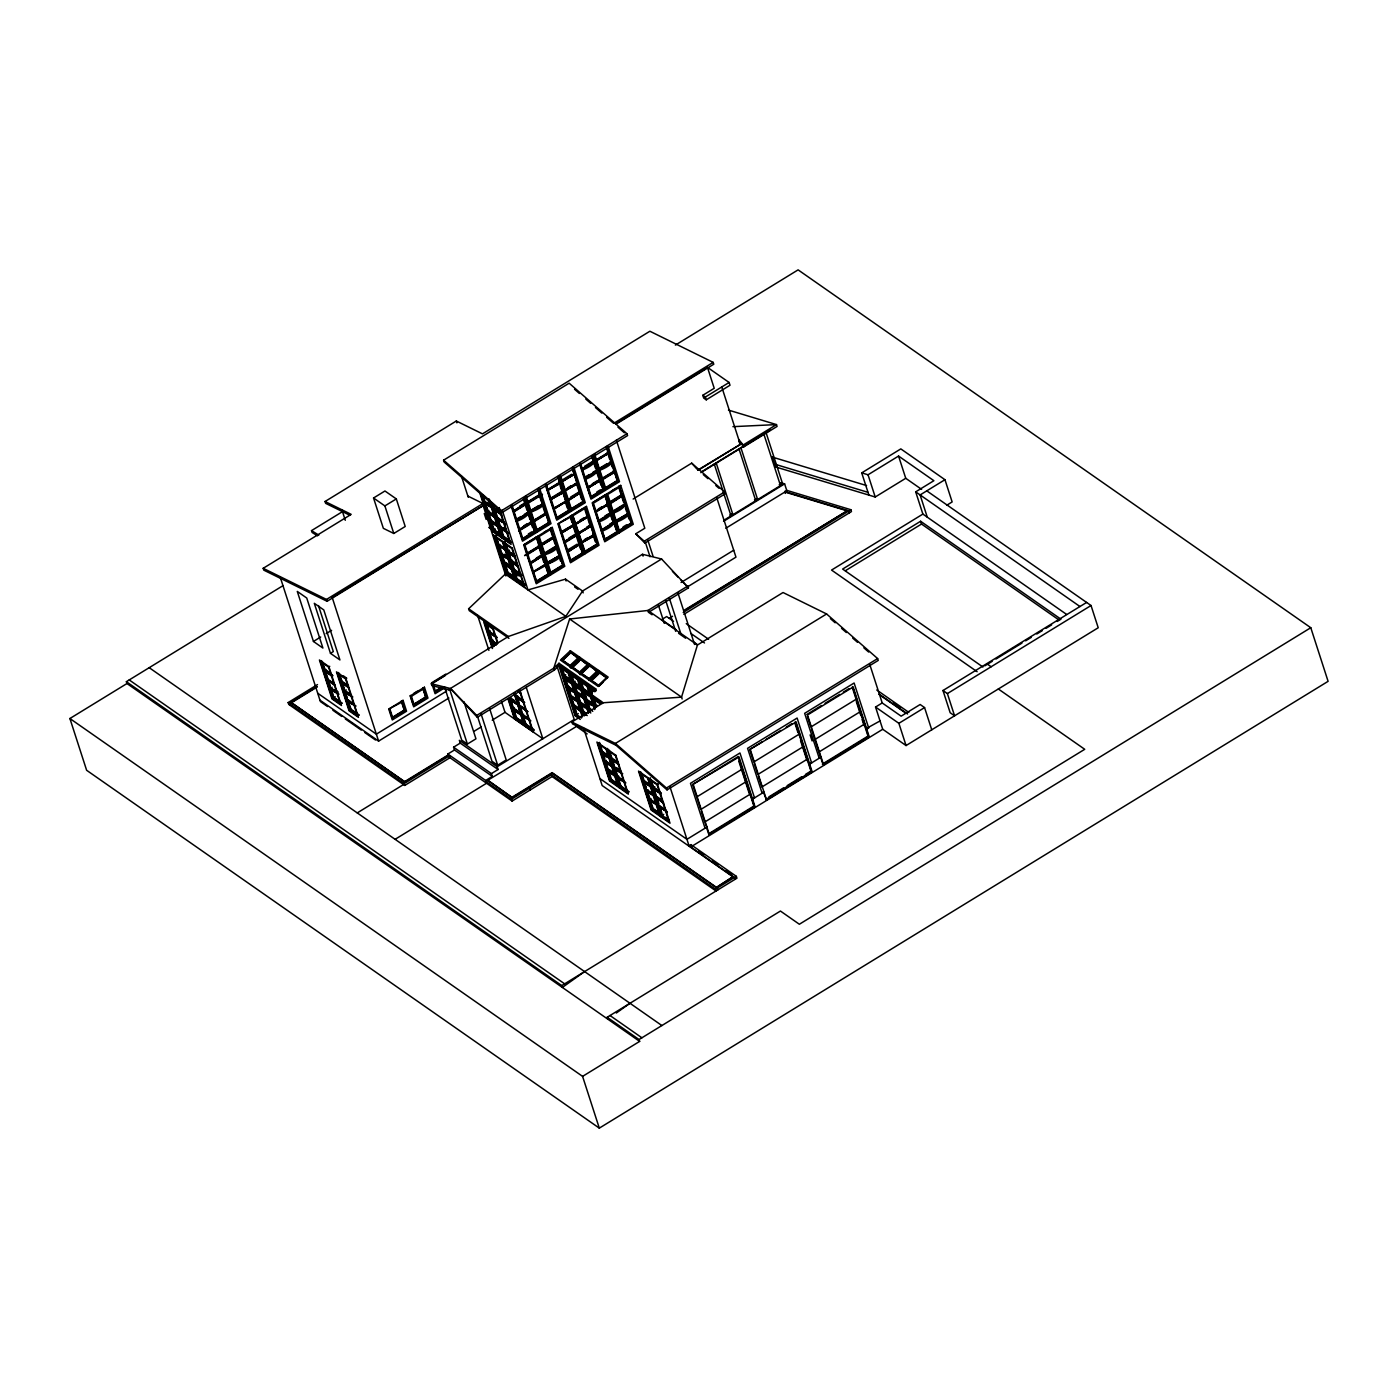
<?xml version="1.0" encoding="UTF-8"?>
<svg xmlns="http://www.w3.org/2000/svg" width="1398" height="1398" viewBox="0 0 1398 1398"><rect width="100%" height="100%" fill="white"/><g stroke="black" fill="none" stroke-linecap="round" stroke-linejoin="round"><path stroke-width="1.5" d="M486.958 517.347L487.011 513.258M451.012 690.332L431.895 685.597L431.3 683.744L450.418 688.48L477.312 717.296L554.359 670.061L553.765 668.209L569.615 618.999L681.542 697.13L603.254 702.757L571.869 721.997L572.464 723.849L616.029 745.291L667.056 789.887L878.241 660.415L877.629 658.563L826.602 613.967L783.037 592.525L697.427 645.02L681.542 697.13L682.137 698.983M431.3 683.744L508.348 636.509L565.823 616.361L582.547 591.022L642.486 554.29L661.586 559.008L688.48 587.824L648.532 612.324L647.938 610.472L687.886 585.972M508.959 638.362L469.221 610.629L468.627 608.777L505.29 574.089L565.823 616.361M570.139 651.94L570.734 652.779L562.503 660.572L561.891 659.716L570.139 651.94L579.349 659.105L576.081 656.815M596.334 690.734L595.723 688.882L558.99 663.246L553.765 668.209L476.701 715.444L477.312 717.296M554.359 670.061L559.602 665.099L558.99 663.246M561.891 659.716L570.104 665.448L578.335 657.654M579.803 657.305L569.877 666.689L570.908 668.139M576.186 661.097L578.929 658.493L570.559 652.534L562.328 660.328L570.699 666.287M579.244 661.289L572.394 667.772L571.363 666.322L579.593 658.545L588.226 664.854M571.957 667.178L580.187 659.384M571.363 666.322L579.558 672.054L587.789 664.26M589.257 663.893L579.349 673.294L580.362 674.727M580.153 672.892L588.383 665.099L580.013 659.14L571.782 666.933L580.153 672.892L579.558 672.054M589.047 665.133L589.641 665.99L581.411 673.766L580.817 672.927L589.047 665.133L597.68 671.459M580.817 672.927L589.012 678.642L597.243 670.865M588.803 679.882L598.728 670.498M599.113 672.578L590.882 680.372L590.271 679.533L598.501 671.739L607.309 678.31L598.938 672.351L590.707 680.127L599.078 686.103L603.185 682.207M592.682 679.673L599.532 673.189L598.501 671.739M590.271 679.533L598.466 685.247L606.715 677.471M595.723 688.882L590.498 693.845L603.254 702.757M584.591 971.593L562.363 987.442L561.769 985.59L126.379 681.682L283.078 585.605M616.308 1013.026L629.991 1003.275M349.919 515.285L325.647 503.35L325.052 501.498L456.325 421.008L482.467 433.869L649.878 331.239L713.172 362.379L713.784 364.231L616.064 424.136M317.591 535.853L312.103 532.481L311.509 530.628L342.894 511.388M373.546 498.003L384.957 490.995L396.316 498.929L405.21 526.487L393.799 533.477L383.349 528.339L373.546 498.003L384.887 505.919L393.799 533.477M467.876 496.08L482.974 503.507L483.568 505.36L327.097 601.297L263.803 570.157L263.191 568.304L351.195 514.359L325.052 501.498M443.585 460.187L569.143 383.192L626.986 433.729L627.58 435.582L502.022 512.577L444.18 462.039L443.585 460.187L501.428 510.724L502.022 512.577M384.887 505.919L396.316 498.929M675.391 345.096L798.101 269.866L1310.782 627.719L1328.1 681.333L599.305 1128.134L86.624 770.281L69.9 718.52L126.973 683.535L639.655 1041.388L582.582 1076.373L69.9 718.52M484.075 502.878L492.987 508.156L484.075 502.878L485.822 501.253M263.191 568.304L326.503 599.445L482.974 503.507M613.705 423.367L713.172 362.379M483.568 505.36L332.217 597.523L378.596 741.115L448.88 698.021M615.539 423.821L705.658 368.583M491.082 502.284L492.131 508.138L483.918 502.424M495.259 517.872L487.063 512.14L488.828 510.515M487.063 512.14L488.251 511.406L491.1 520.213L496.01 523.656M501.725 515.198L493.389 509.012L494.577 508.295L499.488 511.72M493.529 509.484L500.799 513.625M501.428 510.724L626.986 433.729M494.123 511.685L495.119 517.4L486.923 511.685M498.265 527.133L490.051 521.402L491.1 520.213M490.051 521.402L491.24 520.685M505.429 524.023L496.535 518.745L498.422 517.575M496.535 518.745L497.723 518.011L500.554 526.819M519.584 506.181L524.879 502.931L526.295 504.276L513.922 511.86M562.782 479.689L571.625 474.271M584.539 466.373L593.364 460.956C598.414 465.08 564.425 478.308 594.622 461.829M527.256 502.109L539.611 494.525L537.863 489.108M574.648 474.079L561.489 481.104L574.648 474.079L561.961 481.786L574.333 474.202L577.164 483.009L564.809 490.593L562.538 483.551M513.136 511.319L525.665 503.49L523.918 498.072M527.396 502.564L539.943 494.735L538.178 489.317M547.701 490.541L560.056 482.957L562.905 491.764L550.532 499.348L547.387 490.314L559.916 482.502L558.151 477.067M561.646 481.576L574.176 473.747L572.429 468.33M581.62 469.326L594.15 461.497L592.403 456.08M595.898 460.571L608.427 452.76L606.68 447.325M513.45 511.528L525.823 503.944L528.654 512.751L516.299 520.336M581.935 469.536L594.307 461.969L597.156 470.759L584.783 478.343M601.472 477.102L596.212 460.798L608.567 453.214L611.415 462.022L599.515 469.92M707.039 367.062L729.109 382.475L730.001 385.254L706.235 399.828L703.701 398.063L702.81 395.284L714.221 388.294L707.493 367.447M513.765 511.406L526.137 503.822M527.57 502.319C571.974 477.26 498.702 521.017 540.082 495.207L542.931 503.996C509.536 520.912 550.428 506.67 541.83 503.228L544.958 512.961L546.548 514.062L534.176 521.646L533.389 521.087L545.919 513.276L543.071 504.468M547.387 490.314L560.528 483.289L547.23 489.859L559.602 482.275L557.837 476.858M596.212 460.798L608.899 453.074L596.055 460.326M702.81 395.284L705.326 397.049L729.109 382.475M483.813 495.958L480.528 493.669L492.498 530.733L495.346 528.986M505.29 523.568L496.377 518.274M313.449 641.455L322.903 648.06L306.739 598.029L297.285 591.424L313.449 641.455L320.701 636.999M326.153 633.661L331.606 630.323M489.999 500.274L501.952 537.339L510.165 543.053L511.353 542.319L503.158 536.605L500.239 527.57L508.435 533.302L499.523 528.007L501.27 526.382M499.523 528.007L501.428 526.836M517.277 518.693L520.807 516.544M524.337 514.377L527.867 512.21C532.131 516.911 498.544 529.562 529.126 513.083M529.772 511.039L538.597 505.622M551.511 497.705L562.118 491.205M567.553 487.867L571.083 485.718M585.762 476.718L589.292 474.551M592.822 472.384L596.352 470.217C600.616 474.918 567.046 487.57 597.628 471.091M598.257 469.046L607.099 463.629M515.984 520.108L528.339 512.542L525.508 503.734M530.244 511.371L542.616 503.787L539.768 494.979M565.211 492.603L567.798 499.855L579.855 492.061L577.007 483.254L564.635 490.838L577.793 483.795L576.85 482.782L564.495 490.366L565.281 490.925M584.469 478.116L596.824 470.549L593.993 461.742M598.728 469.379L611.101 461.794L608.252 452.987M516.124 520.58L528.496 512.996L531.327 521.804L518.973 529.37M563.516 492.55L550.375 499.575L563.516 492.55L561.804 490.995M584.609 478.588L596.981 471.004L599.829 479.811L587.457 487.395L585.185 480.353M598.886 469.833L611.258 462.266L614.089 471.056L601.734 478.64L615.033 472.07L602.66 479.654L601.874 479.112L614.404 471.283L611.573 462.476M530.716 512.052L543.403 504.329M550.69 499.802L563.377 492.096M564.949 491.048L577.636 483.341M611.887 462.354C579.139 479.549 618.405 464.433 610.314 461.253L612.167 466.984M501.952 537.339L503.63 536.308L510.183 540.886M523.796 525.805L527.326 523.638M570.541 497.146L579.384 491.729L580.642 492.603L568.427 500.641M592.28 483.813L597.593 480.562M553.206 508.383L566.365 501.358L553.678 509.064L566.05 501.48L568.969 510.515L556.596 518.099L554.255 510.882M519.112 529.842L531.642 522.013L528.811 513.223M567.623 500.1L580.17 492.271L577.322 483.481M533.704 521.314L546.076 513.73L548.977 522.765L536.622 530.349L533.389 521.087M567.955 500.327L580.31 492.743L583.228 501.777L570.856 509.344M590.253 495.294L587.929 488.077L600.284 480.493L603.202 489.527L590.847 497.111M602.189 479.322L614.561 471.738L617.479 480.772L605.107 488.356L601.874 479.112M522.345 539.086L534.718 531.52L531.799 522.485C490.418 548.296 563.691 504.538 519.287 529.597M531.188 512.384L530.401 511.825L542.756 504.241L545.604 513.049L533.232 520.633L546.548 514.062M566.365 501.358L554.01 508.942L552.734 508.051M568.27 500.187L580.642 492.603M584.923 478.815L588.243 487.937L600.616 480.353L587.929 488.077M502.581 553.136L500.676 554.29L509.588 559.584L501.393 553.853L498.544 545.063L506.758 550.777L497.688 545.028L504.958 549.169M497.845 545.5L499.733 544.329M513.276 570.629C515.111 566.347 513.101 575.766 521.471 576.343L513.992 570.192L516.911 579.226L525.106 584.941L523.918 585.675L515.722 579.943L503.752 542.896L505.412 541.865M330.47 653.338L339.924 659.943L323.777 609.912L314.305 603.307L330.47 653.338L333.318 651.59L318.464 605.561M332.112 687.152L329.736 688.62L333.51 697.672L341.706 703.404L340.518 704.12L332.322 698.406L320.352 661.341L321.54 660.625L324.458 669.659L332.654 675.374M528.322 533.984L531.852 531.817M596.806 492.009L600.336 489.842M535.504 532.061L534.403 531.292L522.031 538.877L523.132 539.645L535.504 532.061L524.862 499.121M549.781 523.306L548.663 522.537L536.308 530.122L537.409 530.891L549.781 523.306L538.475 488.321M556.282 517.872L568.654 510.305L569.755 511.074L557.383 518.658L546.076 483.656M570.541 509.134L582.914 501.55L584.014 502.319L571.66 509.903L561.017 476.963M603.988 490.069L602.888 489.3L590.533 496.884L591.634 497.653L603.988 490.069L593.364 457.129M618.266 481.331L617.165 480.562L604.792 488.129L605.893 488.898L618.266 481.331L606.959 446.329M506.6 550.323L497.688 545.028M500.834 554.761L509.746 560.039L500.676 554.29M515.495 557.819L507.299 552.088L509.519 550.183M507.299 552.088L508.488 551.371L510.759 558.414M524.145 544.661L536.517 537.077L539.436 546.111L527.063 553.678L524.722 546.461M543.717 532.655L547.247 530.489M561.926 521.489L565.456 519.322M574.421 513.835L583.263 508.418M592.63 502.668L605.002 495.084L607.92 504.119L595.548 511.703L593.224 504.468M612.202 490.663L615.732 488.496M551.563 528.881L539.209 536.448L551.179 573.512L563.534 565.928L550.462 528.095L553.381 537.129L541.009 544.713M563.726 540.187L558.396 523.656L571.537 516.631L583.508 553.678L571.153 561.262L570.052 560.493L582.407 552.909L583.508 553.678M573.442 515.46L585.814 507.876L597.785 544.94L585.413 552.507L572.656 514.901M620.065 486.888L607.693 494.473L619.664 531.52L632.036 523.935L618.947 486.12L621.865 495.137L609.511 502.721M332.095 676.283L323.899 670.551L325.804 669.38M320.352 661.341L328.565 667.073L329.753 666.339M323.899 670.551L325.087 669.817L327.936 678.624L326.887 679.812L335.083 685.544M512.018 569.737L503.682 563.551L505.569 562.398L508.855 564.687M503.822 564.023L505.726 562.852M518.483 567.081L510.287 561.367L512.192 560.196M510.287 561.367L517.557 565.508M542.302 543.298L551.144 537.88M560.528 532.131L573.04 525.019M580.083 520.143L583.63 517.976M598.292 508.977L601.839 506.81M610.804 501.305L619.629 495.906M561 532.463L573.355 524.897L570.436 515.862M593.486 506.059L595.233 511.476L607.606 503.892L604.687 494.857M575.574 523.935L587.946 516.369L585.028 507.334M541.166 545.185L553.538 537.601L556.369 546.391L544.014 553.975C544.836 556.369 561.227 548.243 555.897 546.076L545.307 552.559M609.65 503.193L622.023 495.608L624.871 504.416L612.499 511.983M527.693 554.482C570.209 527.728 494.647 574.246 539.261 546.338L542.109 555.146L529.737 562.73M541.812 545.272L554.167 537.688L541.48 545.395L544.329 554.202M561.454 533.145L574.141 525.438L561.14 532.935L573.512 525.351L576.343 534.158L563.988 541.725L577.287 535.172L564.914 542.739L564.128 542.197L576.675 534.368L573.827 525.578M575.731 524.407L588.418 516.683L575.417 524.18L587.772 516.596L590.62 525.403L578.248 532.988L591.406 525.963L578.72 533.669L591.092 526.085L593.923 534.892L581.568 542.476L579.279 535.434M595.705 512.157L608.392 504.451L595.391 511.93L607.746 504.363L610.594 513.153L598.222 520.738L596.527 515.46M610.437 503.734L622.669 495.696L609.965 503.402L612.237 510.445M717.943 886.507L733.181 876.616L716.23 887.555L552.28 773.111L512.297 797.629L487.867 780.224L485.962 781.395L511.493 799.219L551.494 774.702L715.444 889.145L716.038 890.998L552.088 776.554L512.105 801.071L449.981 757.716L404.791 785.414L288.774 704.417L288.163 702.565L317.503 684.583M326.887 679.812L334.157 683.954M316.997 686.558L289.421 703.456L290.033 705.308M448.269 755.444L404.983 781.971L291.483 702.74L317.154 687.012M510.882 563.569L511.878 569.283L503.682 563.551M512.734 569.301L504.538 563.586L507.457 572.621L515.652 578.335L514.464 579.069L502.494 542.005L494.298 536.29L506.268 573.337L507.928 572.324L514.481 576.902M536.325 558.064L539.873 555.897M568.811 538.16L574.106 534.91M586.618 527.238L590.148 525.071L591.406 525.963M604.827 516.072L608.357 513.905M613.792 510.585L624.399 504.084C627.667 509.466 595.74 520.772 625.325 505.097L628.174 513.887L616.273 521.804M633.137 499.034L691.678 463.157L724.653 491.904L725.247 493.774L644.88 543.053L635.775 533.774L644.81 528.234L616.361 440.143M529.894 563.184L542.424 555.373L539.576 546.566M544.154 554.447L556.684 546.618L553.853 537.811M578.405 533.442L590.935 525.631L588.086 516.823M598.379 521.209L610.909 513.381L608.06 504.573M612.656 512.454L625.186 504.626L622.337 495.836M530.209 563.411L542.564 555.827L545.412 564.635L533.04 572.219L530.454 564.949M549.798 571.153L544.469 554.656L556.841 547.09L559.689 555.88C526.277 572.796 567.186 558.553 558.571 555.111L560.476 561M564.442 542.424L576.815 534.84L579.663 543.63L567.291 551.214L564.128 542.197M598.694 521.419L611.066 513.835L613.897 522.642L601.542 530.226L599.27 523.184M530.524 563.272L542.896 555.705L530.681 563.744M544.801 554.534L557.155 546.95M611.38 513.713C581.184 530.174 615.172 516.945 610.122 512.821M625.657 504.958L612.813 512.21M349.133 688.166L340.78 681.979L341.968 681.245L348.521 685.824M340.92 682.434L348.207 686.575M522.048 575.452L513.136 570.157M515.722 579.943L517.382 578.929L525.578 584.644M546.531 562.922L559.043 555.792M568.27 549.589L577.112 544.171M584.312 539.75L587.842 537.583M609.58 524.25L613.11 522.083C617.374 526.784 583.787 539.453 614.369 522.974M615.015 520.93L627.527 513.8M697.812 470.077L740.328 444.424L698.126 470.287M547.002 563.237L559.375 555.67L556.526 546.863L557.313 547.404M580.135 543.962L567.92 552.018L580.135 543.962L566.976 551.004L567.763 551.546M615.487 521.262L627.859 513.678L625.011 504.87L625.797 505.429M532.883 572.464L546.041 565.421M547.142 563.709L559.515 556.124L563.534 565.928M567.134 551.459L580.275 544.434M601.367 530.471L613.739 522.887L617.759 532.69L605.386 540.275L601.682 530.681M615.644 521.716L627.999 514.132L632.036 523.935M560.161 556.212L547.946 564.25M581.708 542.931L594.552 535.679L581.393 542.721L593.766 535.137L597.785 544.94M628.646 514.219C595.898 531.415 635.146 516.316 627.073 513.118L628.96 519.008M743.806 446.853L743.194 444.983L776.484 424.59L777.078 426.442L743.806 446.853L738.913 440.807L740.014 444.197M338.648 693.897L329.736 688.62M332.322 698.406L335.188 696.658M338.805 694.369L329.893 689.074M352.838 696.99L343.925 691.695L346.145 689.773M701.971 471.563L751.425 441.226M754.937 439.077L758.45 436.927M765.422 432.646L763.727 433.695L780.486 485.578L779.228 484.687M700.8 472.681L770.228 430.13M343.925 691.695L351.195 695.837M623.071 526.959L626.601 524.792M535.801 581.481L548.173 573.914L549.274 574.683L536.902 582.267L533.197 572.673M562.433 565.159L550.061 572.743L551.179 573.512M584.312 551.738L596.684 544.171M616.658 531.922L604.286 539.506L601.961 532.271M630.917 523.167L618.563 530.751L619.664 531.52M536.116 581.708L548.488 574.124L545.569 565.089M550.375 572.953L562.747 565.386L559.829 556.352M604.6 539.715L616.972 532.131L614.054 523.097M618.877 530.978L631.232 523.394L628.314 514.359M346.914 700.957L355.826 706.252L346.756 700.503L347.945 699.769L351.23 702.058M492.638 647.956L484.652 623.246L485.84 622.529L489.125 624.819M355.669 705.78L346.756 700.503M347.63 700.52L350.548 709.555L358.744 715.287L357.556 716.003L345.586 678.956L337.39 673.242L349.36 710.289L351.02 709.275L359.216 714.99M496.674 644.251L491.746 640.826L488.916 632.018L497.111 637.733L488.199 632.455L489.947 630.83M484.652 623.246L492.847 628.978L494.036 628.244M488.199 632.455L490.104 631.284M635.775 533.774L644.268 541.201L724.653 491.904M496.954 637.278L488.042 631.983M496.115 645.16L491.187 641.717L492.935 640.092M491.187 641.717L493.092 640.546M413.843 693.356L417.39 691.189M445.84 674.081L431.58 682.836L435.093 693.705L444.005 688.253M391.562 716.091L389.221 708.873L402.379 701.831L405.298 710.866L392.139 717.89L404.511 710.324L401.593 701.289M412.655 702.757L410.313 695.522L411.414 696.291L423.786 688.707L426.705 697.742L414.332 705.326L413.231 704.557L425.604 696.973L426.705 697.742M432.821 683.168L445.193 675.584M391.824 717.681L404.197 710.097L405.298 710.866M441.698 687.1L434.638 691.433L435.739 692.202L444.581 686.785M434.953 691.661L442.013 687.327M723.989 520.196L782.723 484.197L765.964 432.314M661.586 559.008L450.418 688.48L476.701 715.444M446.644 691.066L376.359 734.16L317.713 693.233M723.57 521.297L784.61 483.865L787.301 492.201M785.327 493.407L784.732 491.554L786.707 490.349L850.858 509.711L851.452 511.563L683.832 614.351M725.789 528.252L784.872 492.026L847.223 510.847L683.797 610.489M681.088 582.477L733.723 550.2M868.892 495.102L861.71 472.874L900.819 448.898L944.961 479.706L952.143 501.934L946.673 505.29M861.71 472.874L868.036 474.778L898.565 456.063L933.881 480.702L915.69 491.851L922.872 514.097L1066.657 614.456M686.96 587.195L735.96 557.155L716.772 497.74M515.128 695.418L523.691 724.583L533.861 730.735L532.673 731.469L515.023 719.149L508.365 698.528M521.122 713.941L512.926 708.227L510.078 699.419L518.274 705.151L509.204 699.402L511.109 698.231L514.394 700.52M509.361 699.856L511.109 698.231M523.097 701.342L515.827 697.2L524.739 702.495M572.271 681.403L571.083 682.137L568.165 673.102L559.969 667.388L562.887 676.422L565.736 674.675M473.957 731.364L481.261 726.89M492.218 720.18L505.01 712.333L542.843 738.738L526.225 687.274M520.545 714.85L512.35 709.136L514.115 707.493M569.423 673.993L577.619 679.708L580.537 688.742L572.341 683.028L569.423 673.993L570.611 673.259L573.529 682.294L580.083 686.872M512.35 709.136L513.538 708.402M578.737 717.611L575.452 715.322L563.481 678.275L565.141 677.244L568.06 686.278L574.613 690.857M519.532 706.025L527.728 711.757L519.532 706.025L522.38 714.832L528.933 719.411M453.581 747.196L460.239 743.107L498.072 769.512L491.414 773.601L453.581 747.196L454.49 749.975L492.323 776.379L485.665 780.468L447.832 754.046L454.49 749.975M661.673 619.611L666.671 616.553L673.539 621.359M669.223 618.318L672.56 616.273M685.806 609.808L847.223 510.847M445.088 688.655L461.724 740.119L467.386 744.068L475.949 738.826L463.979 701.779M288.163 702.565L404.197 783.562L449.387 755.864L449.981 757.716M683.22 612.499L850.858 509.711M357.259 812.902L403.533 784.54L402.939 782.688L448.129 754.972L449.387 755.864M777.148 467.404L875.218 497.006L905.747 478.291L921.631 489.387M572.341 683.028L575.19 681.263M521.384 720.861L515.984 717.716L524.18 723.448M527.588 711.285L518.675 706.007L519.864 705.274L526.417 709.852M566.872 687.012C590.113 700.748 559.392 686.837 568.934 686.313M563.481 678.275L571.677 683.989L572.865 683.255M515.023 719.149L516.212 718.415L523.691 724.583M523.568 714.098L521.664 715.269L530.576 720.547M567.029 687.466L568.217 686.75M578.877 680.599L580.065 679.865L582.983 688.899L591.179 694.614L589.991 695.348L581.795 689.616L578.877 680.599L587.073 686.313L589.991 695.348M582.914 715.759L572.935 684.88L574.124 684.146L577.042 693.181L585.238 698.895L576.326 693.618L578.23 692.447L581.516 694.736M578.213 702.46L569.86 696.274L571.048 695.54L575.976 698.983M570.017 696.746L571.205 696.012M581.795 689.616L583.473 688.602L590.026 693.181M587.073 686.313L588.278 685.579M525.928 724.042L533.634 730.053M530.733 721.019L521.821 715.724L523.009 715.007L526.137 724.723L532.708 729.302M572.935 684.88L581.131 690.595L582.319 689.861M576.326 693.618L578.388 692.919M581.201 711.722L572.865 705.536L574.054 704.802L580.607 709.38M573.005 706.007L574.194 705.274L576.535 712.491M579.331 702.879C600.493 715.357 575.679 704.942 580.519 702.146L587.073 706.724M576.483 694.072L585.395 699.367L577.199 693.635L580.03 702.443L586.601 707.021M579.471 703.334L580.659 702.617M594.901 691.765L588.348 687.187L591.267 696.221L592.455 695.488M944.961 479.706L920.111 494.944L927.276 517.173M585.797 700.223C588.156 697.567 585.343 704.54 593.993 705.938L594.709 705.501M595.181 708.367L591.861 698.074L593.521 697.06M575.452 715.322L578.3 713.574M585.745 714.902L582.459 712.613L584.364 711.442M599.462 701.953L600.651 701.219M582.459 712.613L583.648 711.879L584.818 715.496M477.365 715.951L491.991 761.246L497.671 765.195L506.216 759.953L489.597 708.489M590.69 708.314L588.785 709.485L590.777 713.032M460.239 743.107L459.348 740.328L497.181 766.733L574.229 719.498L556.998 666.164M597.628 705.361L596.107 706.846M487.867 780.224L576.483 726.453L587.177 733.915M922.872 514.097L831.548 570.069L977.132 671.704M395.092 839.324L486.556 783.247L485.665 780.468M1057.22 621.463L1060.942 619.192L920.618 521.262L842.627 569.073L982.934 667.021M845.371 570.716L921.527 524.04L1058.286 619.489M616.273 776.414L608.078 770.7L610.996 779.735L619.192 785.449L618.003 786.183L609.808 780.451L597.837 743.404L599.026 742.67L601.944 751.705L608.497 756.283M512.14 797.175L552.123 772.657L717.349 887.975L717.943 889.827M601.227 752.141C603.587 749.485 600.773 756.475 609.423 757.873L610.14 757.436M597.837 743.404L606.033 749.118L607.221 748.402M826.602 613.967L615.417 743.439L571.869 721.997M613.285 767.153L604.373 761.875L606.12 760.25M604.373 761.875L605.561 761.141L608.392 769.949L616.588 775.663M619.034 764.933L610.681 758.747L617.951 762.889M610.839 759.201L612.027 758.485L614.299 765.527M615.557 776.851L607.204 770.665L609.109 769.512L612.394 771.801M607.361 771.137L608.549 770.403M622.739 773.758L613.827 768.481L615.732 767.31M613.827 768.481L621.096 772.622M609.808 780.451L611.468 779.437L618.021 784.016M627.457 792.788L615.487 755.724L607.291 750.01L619.262 787.057L627.457 792.788L628.646 792.054L620.45 786.34L617.532 777.305L625.727 783.02L616.815 777.742L618.563 776.1M616.815 777.742L618.72 776.572M625.57 782.565L616.675 777.271M619.262 787.057L620.922 786.043L629.117 791.757M651.188 787.371L642.835 781.202L650.122 785.327M642.993 781.657L650.262 785.798M648.917 779.053L657.112 784.785L669.083 821.832L660.87 816.117L648.917 779.053L650.577 778.039M654.893 796.213L645.981 790.919L647.886 789.748M645.981 790.919L653.25 795.06M660.642 793.977L652.447 788.262L654.823 786.794M657.112 784.785L658.301 784.051M652.447 788.262L653.635 787.528L656.483 796.336L661.394 799.761M616.029 745.291L615.417 743.439L666.462 788.035L877.629 658.563M659.611 815.226L647.641 778.179L639.445 772.447L651.416 809.512L659.611 815.226L660.8 814.51L652.604 808.778L649.686 799.743L657.881 805.475L648.969 800.18L650.734 798.555M648.969 800.18L650.874 799.027M663.648 803.238L655.452 797.524L656.483 796.336M655.452 797.524L662.722 801.666M763.36 791.652L762.155 793.313L747.581 748.314L797.122 718.048L811.626 762.976L809.023 763.658M657.742 805.003L648.829 799.726M651.416 809.512L653.076 808.481L661.289 814.213M746.41 781.499L700.748 809.494L692.674 784.488L738.319 756.493L754.483 806.524L708.821 834.501L706.916 828.612M799.446 734.002L753.784 761.997L749.747 749.485L762.522 741.656M766.174 739.42L780.783 730.455M786.27 727.1L791.757 723.745M806.821 714.5L821.43 705.536M825.082 703.299L839.691 694.352M843.344 692.115L848.831 688.742M667.353 812.081L658.283 806.331L665.553 810.473M692.674 784.488L739.035 756.982L755.112 806.961L708.821 834.501M749.747 749.485L796.109 721.997L812.186 771.958L766.523 799.953L763.99 793.61M658.441 806.786L659.629 806.052L661.953 813.286M667.196 811.609L658.283 806.331M660.87 816.117L663.735 814.37M696.711 796.982L742.373 769.005M856.52 699.017L810.857 727.012L807.397 716.283M803.483 746.515L757.821 774.509L754.361 763.78M814.894 739.507L860.556 711.512M926.769 490.855L1091.034 605.526L1098.216 627.754L906.061 745.553L882.732 729.267L875.55 707.039L882.208 702.949L901.133 716.16L920.146 704.505L924.567 707.58L931.75 729.808M750.446 794.012L704.784 822.007L701.324 811.277M807.52 759.027L761.858 787.004L758.398 776.292M818.931 752.019L864.593 724.024M706.916 827.074L686.942 839.324L599.917 778.581M752.578 799.079L763.99 792.089M809.652 764.094L821.063 757.087L807.52 714.99L853.182 686.995L869.259 736.973L822.968 764.531L868.63 736.536L852.483 686.505M866.096 728.655L880.041 720.931M819.158 758.258L821.133 757.139L823.597 764.968M866.795 729.162L868.7 727.991L854.108 683.01L804.654 713.33L819.245 758.31M561.769 985.59L736.938 878.189L736.344 876.336L690.927 844.637L689.022 845.807L734.439 877.507L735.033 879.359M710.027 832.946L753.854 806.069L755.112 806.961M768.917 796.843L783.527 787.878M787.179 785.641L801.805 776.676M805.458 774.44L810.927 771.084L812.186 771.958M822.339 764.094L868.001 736.099L869.259 736.973M942.986 690.507L947.39 693.583L954.572 715.811L950.168 712.735L942.986 690.507L1086.613 602.433M765.894 799.516L811.556 771.521L795.41 721.508M984.786 665.867L992.213 661.324M995.935 659.035L1021.938 643.097M1025.643 640.826L1031.217 637.401M1036.792 633.993L1042.366 630.585M1046.071 628.296L1051.645 624.889M882.732 729.267L691.538 846.489L690.927 844.637M875.55 707.039L898.879 723.325L924.567 707.58M947.39 693.583L1091.034 605.526M715.444 889.145L736.344 876.336M607.763 1019.125L607.169 1017.272L780.434 911.042L799.359 924.253L1084.726 749.293L998.329 688.987M607.169 1017.272L639.061 1039.535L1310.782 627.719M583.158 592.874L582.547 591.022L565.526 579.139L527.99 589.939L502.214 510.13M569.615 618.999L647.938 610.472L697.427 645.02M732.919 426.67L776.484 424.59L728.445 410.086M772.727 457.216L866.568 485.56M774.16 463.996L867.983 492.323M780.521 482.625L784.61 483.865M784.732 491.554L848.883 510.934L849.477 512.786M311.509 530.628L318.814 535.119M915.69 491.851L1079.955 606.522M756.388 498.684L757.646 499.575L740.888 447.692M754.483 499.855L755.741 500.729L739 448.863M986.743 663.666L991.147 666.759M731.661 513.852L732.919 514.726L716.16 462.86M729.756 515.023L731.014 515.897L714.256 464.014M607.326 451.973L608.899 453.074M609.039 453.546L607.466 452.445L609.738 459.488M610.454 461.707L612.044 462.808M614.875 471.615L613.303 470.514L615.033 472.07M593.521 461.41L594.779 462.301M597.767 471.563L596.195 470.462L598.466 477.504M600.616 480.353L599.043 479.252L600.93 485.141M622.669 495.696L621.394 494.822L622.809 496.15M599.183 479.724L600.756 480.825M574.805 474.534L574.019 473.992L576.85 482.782M627.213 513.59L628.803 514.691M876.738 689.983L908.875 712.421M893.409 703.054L900.557 708.035M608.392 504.451L606.819 503.35L608.549 504.905M576.535 482.922L577.793 483.795M879.132 694.142L907.582 713.994M879.29 694.614L905.939 713.225M610.279 513.293L611.538 514.167M579.523 492.183L580.782 493.075M560.388 482.817L558.798 481.716L560.528 483.289M612.953 522.328L614.526 523.429M595.233 511.476L596.177 512.489M586.845 515.582L588.418 516.683M566.522 501.812L565.736 501.27L568.654 510.305M588.558 517.155L586.985 516.054L585.08 510.165M591.564 526.417L590.777 525.875L593.608 534.665L581.253 542.249L582.04 542.808M551.004 499.663L550.218 499.121L562.59 491.537L559.742 482.729M571.537 516.631L570.751 516.072L573.669 525.106L561.786 533.022M538.824 493.966L540.414 495.067M540.554 495.539L538.981 494.438L541.253 501.48M594.395 535.224L592.822 534.123L594.552 535.679M576.046 524.267L575.26 523.726L587.632 516.142L585.29 508.907M574.141 525.438L572.568 524.337L575.714 534.071L577.287 535.172M572.726 524.809L574.298 525.91M541.97 503.699L543.542 504.8M575.557 533.599L577.147 534.7M544.818 512.507L546.391 513.608M526.295 504.276L524.879 502.931M529.283 513.538L527.71 512.454L529.982 519.479M686.261 623.648L708.611 639.253M532.131 522.345L530.541 521.244L532.446 527.133M554.167 537.688L552.909 536.797L554.324 538.143M530.698 521.716L532.271 522.817M690.734 633.364L704.505 642.958M662.547 620.258L676.3 629.869M693.513 641.874L696.938 644.268M648.532 612.324L652.062 614.788M678.589 633.294L685.649 638.239M487.465 502.389L490.75 504.678M486.749 502.826L490.034 505.115M492.83 507.701L484.634 501.987L482.31 494.752M500.659 513.153L494.106 508.575L492.341 503.158M493.389 509.012L501.585 514.744M558.728 555.583L560.301 556.684M539.908 546.426L538.317 545.325L540.047 546.898M496.307 516.666L488.112 510.952L485.263 502.144M504.119 522.136L497.566 517.557L494.717 508.75M495.836 516.963L487.622 511.249L484.791 502.441M503.647 522.415L497.094 517.837L494.245 509.047M495.975 517.435L487.78 511.703L490.628 520.51L498.824 526.225M503.804 522.887L497.234 518.309L500.082 527.116L508.278 532.83L499.366 527.553M502.913 527.518L506.198 529.807M541.638 554.814L542.896 555.705M541.777 555.286L543.036 556.159M502.197 527.955L505.482 530.244M498.964 526.697L490.768 520.965L493.686 529.999L501.882 535.731M489.912 520.947L498.107 526.662M544.626 564.076L545.884 564.967M500.729 534.281L494.158 529.702L491.834 522.485M527.535 554.01L526.749 553.468L539.121 545.884L536.203 536.849M574.63 586.933L578.038 589.309M488.741 527.378L490.628 528.706M492.498 530.733L500.694 536.448L488.723 499.401M503.752 542.896L511.948 548.61L523.918 585.675M498.876 544.294L505.429 548.872M514.901 555.478L508.33 550.899L506.006 543.682M514.412 555.775L507.858 551.196L504.94 542.162M514.569 556.229L508.016 551.651L510.847 560.458L517.417 565.037M507.142 551.633L515.338 557.348M533.512 572.551L532.725 571.992L545.098 564.408L542.249 555.618M504.224 554.272L507.509 556.561M503.507 554.709L508.435 558.134M511.336 560.161L516.246 563.604M510.148 560.895L518.343 566.627M513.066 568.549L504.87 562.835L502.022 554.027M520.877 574.001L514.324 569.423L511.476 560.633M512.577 568.846L504.381 563.114L501.55 554.324M520.406 574.298L513.852 569.72L511.004 560.93M506.268 573.337L514.464 579.069M597.855 671.704L589.484 665.745L581.253 673.539L589.012 678.642M587.177 664.557L579.593 658.545M594.989 670.026L598.274 672.316M751.949 798.642L754.553 797.978L739.961 752.98L690.49 783.317L705.081 828.298L706.986 827.127L705.291 823.544M559.602 665.099L594.569 689.529M595.303 691.328L559.043 666.025L575.12 715.811L580.275 719.411M564.547 675.391L571.1 679.97M580.572 686.575L574.001 681.997L571.677 674.78M468.627 608.777L508.348 636.509M570.629 680.267L564.076 675.688L561.157 666.654M591.092 695.697L602.258 703.491M562.887 676.422L571.083 682.137M591.267 696.221L601.245 703.072M562.555 676.912L600.389 703.316M591.861 698.074L600.057 703.806M495.801 635.845L489.23 631.267L486.312 622.232M584.084 697.462L577.514 692.884L574.613 683.849M593.538 704.068L586.985 699.489L584.067 690.455M495.311 636.125L488.758 631.546L485.84 622.529M575.784 692.29L567.588 686.575L564.67 677.541M593.067 704.365L586.513 699.786L583.595 690.752M575.941 692.761L567.745 687.03L570.576 695.837L578.772 701.551M585.937 700.678L594.849 705.973L586.653 700.241L589.502 709.048L592.769 711.337M497.146 643.954L492.236 640.529L489.387 631.721M495.189 643.569L491.904 641.28L493.616 646.558M577.287 700.887L570.734 696.309L573.564 705.099L580.135 709.677M586.741 707.475L580.187 702.897L583.036 711.704L586.304 713.994M491.048 641.263L495.958 644.688M569.86 696.274L578.056 702.006M586.793 713.696L583.508 711.407L581.236 704.365M580.275 710.149L573.722 705.571L576.64 714.605L581.551 718.03M572.865 705.536L581.061 711.267M582.319 712.141L587.23 715.566M517.61 690.909L520.877 693.198M517.749 691.363L521.035 693.653M608.969 755.986L602.416 751.408L599.497 742.39M618.423 762.592L611.87 758.013L609.545 750.796M650.594 785.047L644.041 780.468L641.699 773.234M660.048 791.652L653.495 787.074L651.153 779.839M661.219 793.085L653.023 787.354L650.105 778.319M618.108 763.343L611.538 758.764L614.386 767.572L620.939 772.15M661.359 793.54L653.163 787.825L656.011 796.615L662.565 801.194M610.681 758.747L618.877 764.461M642.835 781.202L651.049 786.917M652.307 787.79L660.503 793.522M601.367 752.613L610.279 757.891L602.084 752.176L604.932 760.966L611.485 765.545M516.876 696.012L523.429 700.59M522.957 700.887L516.386 696.309L515.25 692.779M523.883 702.46L515.687 696.746L517.732 696.029M617.217 767.991L620.502 770.281M605.404 760.687L611.957 765.248M614.858 767.275L621.428 771.853M647.029 789.73L653.582 794.309M653.111 794.606L646.558 790.027L644.268 782.985M611.642 766.017L605.072 761.438L607.92 770.228L616.116 775.96L607.204 770.665M604.216 761.403L612.411 767.135L611.415 761.403M613.67 768.009L621.865 773.741M645.841 790.464L654.037 796.178M655.295 797.052L663.491 802.784M510.41 698.668L518.606 704.4M509.921 698.965L518.116 704.679L509.204 699.402M525.945 710.149L519.392 705.571L516.544 696.763M624.417 781.115L617.864 776.537L615.015 767.747M656.571 803.57L650.018 798.992L647.169 790.185M659.472 805.597L666.042 810.176M623.945 781.412L617.374 776.834L614.543 768.044M656.099 803.867L649.546 799.289L646.697 790.482M665.71 810.927L659.157 806.349L662.075 815.384L668.628 819.962M519.951 712.508L513.398 707.93L510.55 699.14M522.852 714.535L529.405 719.114M521.262 714.413L513.066 708.699L516.212 718.415M529.091 719.865L522.52 715.287L525.665 725.02M512.21 708.664L520.406 714.395M665.815 817.376L669.1 819.665M529.195 726.331L534.123 729.756M516.683 718.118L523.236 722.696M698.511 851.365L703.753 855.034M712.491 861.116L717.733 864.785M726.453 870.867L731.696 874.536M733.321 877.088L602.154 785.536L583.613 728.131M402.379 701.831L401.278 701.062L404.197 710.097M343.489 675.933L346.774 678.222M488.007 780.678L512.297 797.629M331.501 673.941L324.948 669.362L322.606 662.128M348.05 686.121L341.496 681.542L338.578 672.508M332.811 675.846L324.616 670.114L327.464 678.921L334.017 683.5M323.759 670.096L331.955 675.811M340.78 681.979L348.976 687.694M344.957 690.507L351.51 695.086M351.038 695.383L344.485 690.804L342.213 683.762M326.748 679.358L334.943 685.072M343.768 691.241L351.964 696.955M334.926 689.738L338.194 692.027M330.924 687.886L337.477 692.464M337.005 692.761L330.452 688.183L327.604 679.376M354.026 704.644L347.473 700.066L344.624 691.259M330.592 688.637L337.163 693.216M334 697.392L342.195 703.107M349.36 710.289L357.556 716.003M319.95 700.171L378.596 741.115M327.516 706.532L320.404 701.569L280.229 577.164M332.846 710.254L341.724 716.44M345.289 718.922L361.278 730.088M364.826 732.569L375.503 740.014M291.483 702.74L404.983 781.971M149.202 667.685L661.883 1025.538M129.228 679.935L564.617 983.825M610.017 1015.525L641.909 1037.788M696.99 469.116L691.678 463.157M703.264 474.586L707.982 478.693M715.828 485.543L718.974 488.286M574.561 389.256L579.384 393.467M585.814 399.094L590.638 403.306M595.461 407.517L601.874 413.126M606.697 417.338L613.128 422.947M617.951 427.159L624.364 432.786M830.395 618.598L835.183 622.792M841.561 628.366L846.332 632.543M852.71 638.117L857.498 642.294M863.877 647.868L868.665 652.045M672.421 571.345L678.257 577.339M681.176 580.345L688.48 587.824M738.721 439.461L743.194 444.983M920.618 521.262L921.527 524.04M898.565 456.063L905.747 478.291M868.036 474.778L875.218 497.006M898.879 723.325L906.061 745.553M869.748 664.399L882.208 702.949M852.5 688.061L868.001 736.099M856.31 701.586L860.836 715.584M862.129 719.586L864.069 725.597M772.203 456.674L775.558 467.054M721.77 386.984L740.328 444.424M705.326 397.049L706.235 399.828M811.434 728.795L822.339 762.557M810.089 734.894L812.098 740.94M795.41 723.063L810.927 771.084M794.711 722.574L797.943 732.569M800.53 740.573L806.995 760.582M750.446 749.992L766.523 799.953M738.983 760.058L753.854 806.069M738.93 761.561L749.258 793.575M677.943 593.014L694.579 644.478M669.38 598.257L680.686 633.259M647.798 540.03L653.023 556.159M665.71 600.476L675.688 631.354M645.404 542.407L650.035 556.771M644.268 541.201L644.88 543.053M608.27 446.853L619.506 481.663L590.97 499.156L579.733 464.346M642.486 554.29L643.08 556.142M658.318 604.827L664.295 623.351M619.262 486.329L622.18 495.364L609.825 502.948L607.169 495.504M606.365 447.115L608.113 452.533L595.74 460.117L594.569 456.499M614.246 471.528L617.165 480.562M618.755 487.378L621.079 494.595M621.236 495.067L623.508 502.092M625.36 507.841L626.496 511.371M594.587 453.913L605.893 488.898M612.971 512.682L618.283 529.16M593.993 455.608L605.247 490.418M606.435 494.123L619.017 533.022M617.759 532.69L605.788 495.626L593.416 503.21L605.386 540.275M597.296 471.231L600.144 480.021L587.614 487.85L589.939 495.084M592.088 455.853L593.835 461.288L581.795 469.081L580.624 465.464M599.969 480.265L602.888 489.3M610.751 513.625L613.582 522.415L601.227 529.999L602.154 531.013M591.878 457.111L593.049 460.728M593.206 461.2L595.478 468.225M607.536 505.569L609.808 512.612M609.965 513.066L612.237 520.108M693.373 784.977L709.45 834.956M580.327 462.651L591.634 497.653M582.512 471.301L584.207 476.578M596.264 513.922L598.536 520.965M574.019 467.858L585.273 502.668L556.736 520.161L545.482 485.351M572.708 467.316L584.014 502.319M594.08 535.347L596.998 544.381L584.626 551.965L581.987 544.521M572.691 469.92L573.862 473.52M579.995 492.515L582.914 501.55M576.78 484.459L579.052 491.502M579.209 491.974L581.551 499.191M588.121 519.567L589.834 524.862M593.556 536.395L595.303 541.812M669.991 786.847L689.179 846.279M666.462 788.035L667.056 789.887M559.742 475.687L561.821 481.331M568.532 502.127L570.279 507.544M572.341 514.691L578.562 533.197M559.759 476.596L570.996 511.406M572.201 515.111L584.766 554.027M558.449 476.071L569.755 511.074M563.044 492.218L565.893 501.026L553.521 508.61L551.249 501.567M579.803 544.102L582.721 553.136L570.367 560.72L568.025 553.486M562.73 492.009L565.578 500.799M576.5 534.613L579.349 543.42M579.488 543.874L582.407 552.909M560.091 485.7L561.944 491.449M565.526 502.529L567.273 507.946M570.821 518.92L571.992 522.537M576.85 537.583L578.702 543.333M579.296 545.133L580.45 548.75M656.641 796.79L658.912 803.833M656.151 797.087L659 805.895M656.029 799.726L657.165 803.238M659.052 809.075L660.8 814.51M647.973 777.69L660.555 816.607M644.758 782.688L646.453 787.965M650.175 799.464L653.076 808.481M640.634 771.731L643.552 780.766M559.183 524.215L571.153 561.262M545.797 484.652L546.967 488.269M539.785 488.846L551.022 523.656L522.485 541.148L511.249 506.338M550.777 528.322L553.695 537.356L541.323 544.94L538.684 537.496M545.744 513.52L548.663 522.537M550.253 529.353L552.594 536.587M552.752 537.042L555.023 544.084M556.876 549.833L558.012 553.346M565.526 579.139L566.12 580.991M591.179 689.791L592.333 693.391M594.098 698.86L596.439 706.095M589.537 686.47L591.861 693.688M593.049 697.357L595.967 706.374M618.003 777.008L620.922 786.043M608.48 749.276L611.398 758.31M526.102 495.906L537.409 530.891M587.405 685.824L594.901 708.996M594.587 709.555L590.603 697.2L582.407 691.468L589.047 712.054M608.392 752.002L609.545 755.619M613.844 768.917L614.98 772.43M527.972 504.329L532.988 519.095M525.508 497.601L536.762 532.411M537.95 536.116L550.515 575.015M606.365 748.646L618.93 787.546M606.033 749.118L618.003 786.183M549.274 574.683L537.304 537.618L524.932 545.203L536.902 582.267M523.603 497.845L525.351 503.263L513.293 511.074L512.14 507.457M531.485 522.258L534.403 531.292M545.255 564.879L548.173 573.914M523.394 499.103L524.565 502.721M524.704 503.175L526.994 510.218M539.051 547.562L541.323 554.604M541.463 555.058L543.735 562.101M580.554 679.568L583.473 688.602M587.125 699.944L589.397 706.986M602.555 751.879L604.845 758.922M609.126 772.22L611.468 779.437M577.951 679.218L588.75 712.631M581.131 690.595L588.453 713.242M577.671 693.356L580.519 702.146M583.176 712.159L584.347 715.776M573.46 685.072L574.613 688.69M576.5 694.526L578.213 699.804M568.497 672.613L582.599 716.265M571.677 683.989L582.319 716.929M511.843 504.643L523.132 539.645M514.01 513.293L515.722 518.571M516.439 520.79L521.769 537.286M527.465 555.688L530.052 562.957M562.206 668.174L563.971 673.591M568.776 688.498L571.048 695.54M571.765 697.777L574.054 704.802M499.173 507.561L511.091 544.416L492.166 531.223L479.601 492.306M498.859 508.051L510.165 543.053M500.711 527.273L503.63 536.308M514.464 569.895L516.806 577.112M496.552 519.182L497.688 522.712M507.893 554.29L509.588 559.584M489.055 498.911L501.62 537.828M502.826 541.533L515.39 580.432M483.359 496.273L484.529 499.872M495.958 535.277L498.3 542.494M499.034 544.766L501.305 551.808M505.01 563.289L507.928 572.324M495.486 535.556L498.404 544.591M456.325 421.008L456.919 422.86M482.992 505.08L505.884 575.959M484.25 513.503L486.172 519.444M461.323 475.809L468.26 497.269M639.061 1039.535L639.655 1041.388M551.494 774.702L552.088 776.554M519.672 689.703L533.389 732.15M519.357 690.228L532.673 731.469M517.015 696.466L519.287 703.509M521.139 709.258L522.293 712.77M514.534 693.216L524.949 725.457M497.81 642.818L493.179 628.488L483.725 621.883L492.323 648.497M514.324 694.09L524.32 725.02M492.847 628.978L497.513 643.377M492.376 640.983L494.088 646.278M514.132 710.201L516.456 717.436M507.928 698.72L514.464 718.939M477.592 615.365L488.898 650.367M501.672 702.041L505.01 712.333M529.493 788.192L530.087 790.045M511.493 799.219L512.105 801.071M481.034 713.731L497.671 765.195M497.181 766.733L498.072 769.512M491.414 773.601L492.323 776.379M582.582 1076.373L599.305 1128.134M450.104 690.56L467.386 744.068M433.415 684.985L435.739 692.202M447.832 754.046L448.723 756.825M423 688.166L425.918 697.2L413.546 704.784L410.628 695.75M422.685 687.938L425.604 696.973M411.414 696.291L414.332 705.326M342.021 510.2L345.289 520.301M390.025 709.415L392.943 718.45M404.197 783.562L404.791 785.414M326.503 599.445L327.097 601.297M339.627 674.028L341.968 681.245M342.685 683.465L344.397 688.742M345.114 690.979L347.386 698.021M348.102 700.241L351.02 709.275M328.565 667.073L340.518 704.12M328.652 680.843L330.365 686.121M331.081 688.358L333.406 695.575M126.379 681.682L126.973 683.535M448.653 689.808A29.638 9.629 58.5 0 1 449.509 688.707M570.349 650.699L560.423 660.083L598.257 686.488L608.182 677.104L570.349 650.699M552.227 527.361L523.691 544.853L536.255 583.77L564.792 566.277L552.227 527.361M586.461 506.373L557.924 523.866L570.489 562.765L599.026 545.272L586.461 506.373M620.712 485.368L592.175 502.878L604.74 541.777L633.277 524.285L620.712 485.368M403.043 700.328L388.766 709.066L392.279 719.953L406.556 711.215L403.043 700.328M424.433 687.204L410.173 695.942L413.686 706.829L427.963 698.091L424.433 687.204M512.28 548.121L493.372 534.927L505.936 573.827L524.844 587.038L512.28 548.121M615.819 755.235L596.894 742.041L609.476 780.94L628.384 794.151L615.819 755.235M657.444 784.295L638.519 771.084L651.084 810.001L670.009 823.195L657.444 784.295M328.88 666.584L319.426 659.978L331.99 698.895L341.462 705.501L328.88 666.584M345.918 678.467L336.464 671.861L349.028 710.778L358.482 717.384L345.918 678.467"/></g></svg>
